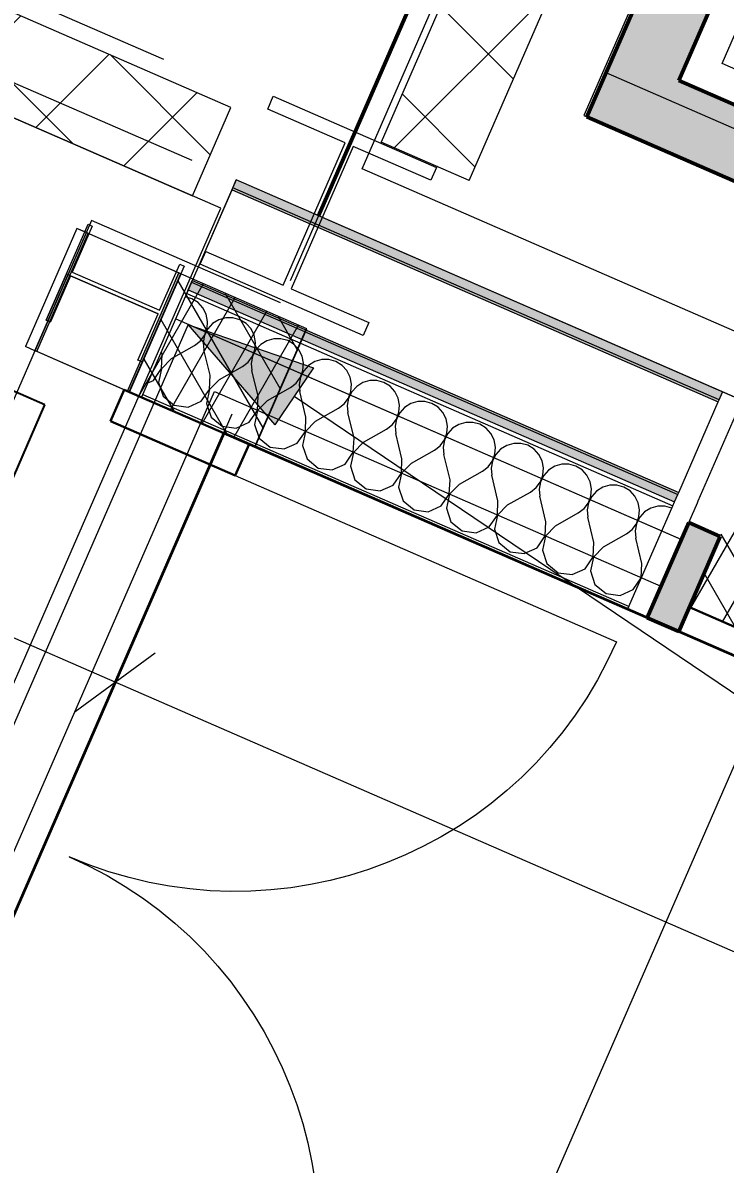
# Model space of a CAD drawing. Header units: millimetres. Extents: x -89663 to 74273, y -103666 to 18539.
# Drawn here: x 793 to 1816, y -50152 to -48491 of the extents above; entities that cross this region are included whole.
import ezdxf
from ezdxf.enums import TextEntityAlignment as Align

# ---------------------------------------------------------------- set-up
doc = ezdxf.new("R2010")
doc.units = ezdxf.units.MM
doc.header["$MEASUREMENT"] = 0
for name, pattern in [('Double Dashed', [1093.611073, 529.166651, -211.666656, 141.111112, -211.666656]), ('Hidden Line', [55, 45, -10]), ('Long Dashed', [1058.333302, 634.99999, -423.333311])]:
    doc.linetypes.add(name, pattern=pattern)
for name, color, linetype in [('A-20-M_Floor_Slab', 7, 'Continuous'), ('A-25-M_Wall_Ext', 7, 'Continuous'), ('COLUMN.IFC Import', 7, 'Continuous'), ('New_A-05-M_Gross_Int_Catering', 7, 'Continuous'), ('New_A-05-M_Gross_Int_Engineering', 7, 'Continuous'), ('New_A-15-MG_Structural_Grid_Phase_2', 7, 'Continuous'), ('New_A-20-M_ Acoustic chambers', 7, 'Continuous'), ('New_A-20-M_Floor_Slab', 7, 'Continuous'), ('New_A-20-M_Hard_Landscape', 7, 'Continuous'), ('New_A-25-M_Curtain_Wall', 7, 'Continuous'), ('New_A-25-M_Wall_Ext', 7, 'Continuous'), ('New_A-25-M_Wall_Int', 7, 'Continuous'), ('New_A-95-D_Dim_Grid.Dim', 7, 'Continuous'), ('New_ArchiCAD Door Markers', 7, 'Continuous'), ('New_ArchiCAD Doors', 7, 'Continuous')]:
    doc.layers.add(name, color=color, linetype=linetype)
for name, color, linetype, lineweight in [('A-20-M_Floor_Slab_Pen_No__1', 7, 'Continuous', 13), ('A-25-M_Wall_Ext_Pen_No__87', 8, 'Continuous', 20), ('COLUMN.IFC Import_Pen_No__2', 8, 'Continuous', 15), ('New_A-20-M_ Acoustic chambers _Pen_No__1', 7, 'Continuous', 13), ('New_A-20-M_ Acoustic chambers _Pen_No__101', 252, 'Continuous', 15), ('New_A-20-M_ Acoustic chambers _Pen_No__89', 8, 'Continuous', 20), ('New_A-20-M_Floor_Slab_Pen_No__89', 8, 'Continuous', 20), ('New_A-25-M_Wall_Ext_Pen_No__1', 7, 'Continuous', 13), ('New_A-25-M_Wall_Int_Pen_No__1', 7, 'Continuous', 13), ('New_A-95-D_Dim_Grid.Dim_Pen_No__4', 7, 'Continuous', 20), ('New_A-95-P_Drawing_Pen_No__1', 7, 'Continuous', 13), ('New_A-95-P_Drawing_Pen_No__156', 5, 'Continuous', 50), ('New_ArchiCAD Door Markers_Pen_No__1', 7, 'Continuous', 13), ('New_ArchiCAD Door Markers_Pen_No__5', 7, 'Continuous', 25), ('New_ArchiCAD Doors_Pen_No__1', 7, 'Continuous', 13), ('New_ArchiCAD Doors_Pen_No__3', 7, 'Continuous', 18), ('New_ArchiCAD Zone Stamps_Pen_No__6', 7, 'Continuous', 35), ('New_ArchiCAD Zone Stamps_Pen_No__9', 7, 'Continuous', 13)]:
    doc.layers.add(name, color=color, linetype=linetype, lineweight=lineweight)
for name, color, linetype, lineweight, true_color in [('New_A-05-M_Gross_Int_Catering_Pen_No__74', 7, 'Continuous', 20, 0x606060), ('New_A-05-M_Gross_Int_Engineering_Pen_No__74', 7, 'Continuous', 20, 0x606060), ('New_A-15-MG_Structural_Grid_Phase_2_Pen_No__222', 7, 'Continuous', 13, 0x65af33), ('New_A-20-M_ Acoustic chambers _Pen_No__162', 7, 'Continuous', 0, 0xe47200), ('New_A-20-M_ Acoustic chambers _Pen_No__27', 7, 'Continuous', 50, 0x2a2a2a), ('New_A-20-M_Hard_Landscape_Pen_No__53', 7, 'Continuous', 35, 0x444444), ('New_A-25-M_Curtain_Wall_Pen_No__107', 7, 'Continuous', 15, 0xa6a6a6), ('New_A-25-M_Curtain_Wall_Pen_No__144', 7, 'Continuous', 0, 0xc8c8c8), ('New_A-25-M_Curtain_Wall_Pen_No__27', 7, 'Continuous', 50, 0x2a2a2a), ('New_A-25-M_Curtain_Wall_Pen_No__43', 7, 'Continuous', 30, 0x444444), ('New_A-25-M_Wall_Ext_Pen_No__107', 7, 'Continuous', 15, 0xa6a6a6), ('New_A-25-M_Wall_Int_Pen_No__107', 7, 'Continuous', 15, 0xa6a6a6), ('New_ArchiCAD Doors_Pen_No__23', 7, 'Continuous', 30, 0x2a2a2a)]:
    doc.layers.add(name, color=color, linetype=linetype, lineweight=lineweight, true_color=true_color)
doc.styles.add('GENERATED_STYLE_1', font='')
doc.styles.add('GENERATED_STYLE_2', font='')
doc.styles.add('GENERATED_STYLE_3', font='')
doc.styles.add('GENERATED_STYLE_4', font='')
doc.styles.get('GENERATED_STYLE_1').set_extended_font_data('Arial', bold=True)
doc.styles.get('GENERATED_STYLE_2').set_extended_font_data('Swis721 BT', bold=True)
doc.styles.get('GENERATED_STYLE_3').set_extended_font_data('Arial')
doc.styles.get('GENERATED_STYLE_4').set_extended_font_data('Swis721 BT')
doc.linetypes.add('Double Slash', pattern='A,0,[3,EC-MA-00-GF-DR-A-00363 Phase 2 Lecture Theatre Ground floor GA-S2-P171.Shx,S=15.679012,R=0,X=0,Y=0],-1975.555563,0', length=1975.555563)
doc.dimstyles.new('GENERATED_STYLE__2', dxfattribs={"dimtxt": 300, "dimasz": 95, "dimexe": 0.18, "dimexo": 0, "dimgap": 0.09, "dimtad": 1, "dimdec": 0, "dimzin": 0, "dimdsep": 46, "dimtxsty": 'GENERATED_STYLE_4', "dimblk": 'ARROWHEAD_2', "dimblk1": 'ARROWHEAD_2', "dimblk2": 'ARROWHEAD_2', "dimcen": 0.09, "dimclrd": 7, "dimclre": 7, "dimclrt": 7, "dimadec": 0, "dimazin": 0, "dimtfac": 1, "dimtdec": 4, "dimtmove": 0, "dimatfit": 3, "dimfxl": 1, "dimtolj": 1, "dimtzin": 0, "dimarcsym": 0})
pattern_1 = [(60, (0, 0), (-43.30127, 25), []), (120, (0, 0), (43.30127, 25), [])]
pattern_2 = [(45, (0, 0), (-91.92388, 91.92388), []), (135, (0, 0), (91.92388, 91.92388), [])]

# ---------------------------------------------------------------- blocks, each defined once
blk = doc.blocks.new('Wall_29_1', base_point=(-1372.9, -54449.3))
at = {"layer": 'A-25-M_Wall_Ext_Pen_No__87', "linetype": 'Continuous', "flags": 128}
for points in [[(1033.9, -48929.8), (-1372.9, -54449.3)], [(-1305, -54478.9), (1072.2, -49027.2)]]:
    blk.add_lwpolyline(points, dxfattribs=at)
blk = doc.blocks.new('Wall_31_1', base_point=(1033.9, -48929.8))
at = {"layer": 'A-25-M_Wall_Ext_Pen_No__87', "linetype": 'Continuous', "flags": 128}
for points in [[(1751.6, -49242.7), (1033.9, -48929.8)], [(1072.2, -49027.2), (1722, -49310.6)], [(1722.8, -49308.7), (1751.6, -49242.7)], [(1722, -49310.6), (1722.8, -49308.7)]]:
    blk.add_lwpolyline(points, dxfattribs=at)
blk = doc.blocks.new('Wall_40_1', base_point=(1104.1, -48719.3))
at = {"layer": 'A-25-M_Wall_Ext_Pen_No__87', "linetype": 'Continuous', "flags": 128}
for points in [[(1097.9, -48733.5), (1099.1, -48730.7)], [(1099.1, -48730.7), (1104.1, -48719.3)], [(1840.1, -49040.2), (1104.1, -48719.3)], [(1040.3, -48865.5), (1097.9, -48733.5)], [(1031.9, -48884.7), (1034.3, -48879.2)], [(1034.3, -48879.2), (1039.1, -48868.2)], [(1039.1, -48868.2), (1040.3, -48865.5)], [(1015.9, -48921.4), (1031.9, -48884.7)], [(1015.9, -48921.4), (1752, -49242.3)], [(1835.1, -49051.7), (1840.1, -49040.2)], [(1776.3, -49186.4), (1833.9, -49054.4)], [(1833.9, -49054.4), (1835.1, -49051.7)], [(1770.3, -49200.2), (1775.1, -49189.2)], [(1775.1, -49189.2), (1776.3, -49186.4)], [(1752, -49242.3), (1767.9, -49205.7)], [(1767.9, -49205.7), (1770.3, -49200.2)]]:
    blk.add_lwpolyline(points, dxfattribs=at)
blk = doc.blocks.new('Wall_43_1', base_point=(1023.4, -48855.8))
at = {"layer": 'A-25-M_Wall_Ext_Pen_No__87', "linetype": 'Continuous', "flags": 128}
for points in [[(872.2, -48789.8), (797.2, -48961.8)], [(885.9, -48795.8), (872.2, -48789.8)], [(887.7, -48796.6), (885.9, -48795.8)], [(1021.6, -48855), (887.7, -48796.6)], [(948.4, -49027.8), (1023.4, -48855.8)], [(1023.4, -48855.8), (1021.6, -48855)], [(810.9, -48967.8), (797.2, -48961.8)], [(812.8, -48968.6), (810.9, -48967.8)], [(946.6, -49027), (812.8, -48968.6)], [(948.4, -49027.8), (946.6, -49027)]]:
    blk.add_lwpolyline(points, dxfattribs=at)
blk = doc.blocks.new('Semi-Anechoic Lab_INB 0308_10_1', base_point=(5371.1, -47382.2))
at = {"layer": 'New_A-05-M_Gross_Int_Engineering_Pen_No__74', "linetype": 'Continuous'}
for p, q in [((4008.1, -43125.8), (1610, -48625.5)), ((1610, -48625.5), (3426.5, -49417.6))]:
    blk.add_line(p, q, dxfattribs=at)
at = {"layer": 'New_ArchiCAD Zone Stamps_Pen_No__6'}
for tag, height, style, p in [('ROOM_NAME', 250, 'GENERATED_STYLE_1', (4372.1, -45750.2)), ('zoneNameLine2', 250, 'GENERATED_STYLE_1', (4183.7, -46182.3)), ('ROOM_NUMBER', 200, 'GENERATED_STYLE_3', (3995.3, -46603)), ('measuredAreaCode', 200, 'GENERATED_STYLE_3', (3838.2, -46963.1)), ('DUMMY_649', 200, 'GENERATED_STYLE_3', (4145.7, -47097.2)), ('DUMMY_650', 200, 'GENERATED_STYLE_3', (4635, -47310.6)), ('DUMMY_651', 133.3, 'GENERATED_STYLE_3', (4914.3, -47417.1))]:
    blk.add_attdef(tag, text='', height=height, rotation=336.4404, dxfattribs=dict(at, style=style)).set_placement(p, align=Align.TOP_LEFT)
blk = doc.blocks.new('Catering Circ_INB 0358_26_1', base_point=(-3991.8, -47780.3))
at = {"layer": 'New_A-05-M_Gross_Int_Catering_Pen_No__74', "linetype": 'Continuous'}
for p, q in [((1081.4, -48760.2), (-2649.7, -47133.3)), ((440.1, -50231.1), (1081.4, -48760.2))]:
    blk.add_line(p, q, dxfattribs=at)
at = {"layer": 'New_ArchiCAD Zone Stamps_Pen_No__9'}
for tag, height, style, p in [('ROOM_NAME', 250, 'GENERATED_STYLE_1', (-4519.2, -46353.8)), ('zoneNameLine2', 250, 'GENERATED_STYLE_1', (-4707.7, -46786)), ('ROOM_NUMBER', 200, 'GENERATED_STYLE_3', (-4896.1, -47206.7)), ('measuredAreaCode', 200, 'GENERATED_STYLE_3', (-5053.1, -47566.8)), ('DUMMY_649', 200, 'GENERATED_STYLE_3', (-4745.7, -47700.8)), ('DUMMY_650', 200, 'GENERATED_STYLE_3', (-4256.4, -47914.2)), ('DUMMY_651', 133.3, 'GENERATED_STYLE_3', (-3977.1, -48020.7))]:
    blk.add_attdef(tag, text='', height=height, rotation=336.4404, dxfattribs=dict(at, style=style)).set_placement(p, align=Align.TOP_LEFT)
blk = doc.blocks.new('Double Door with Transom 19')
at = {"layer": 'New_ArchiCAD Doors_Pen_No__1', "linetype": 'Continuous'}
for p, q in [((-655, 0), (-655, -189.5)), ((655, 0), (655, -189.5)), ((-655, -189.5), (-655, -190)), ((-655, -190), (-655, -193)), ((-655, -193), (-655, -198)), ((655, -189.5), (655, -190)), ((655, -190), (655, -193)), ((655, -193), (655, -198))]:
    blk.add_line(p, q, dxfattribs=at)
at = {"layer": 'New_ArchiCAD Doors_Pen_No__23', "linetype": 'Continuous'}
for p, q in [((-605, 0), (-655, 0)), ((-655, 0), (-655, -198)), ((-605, -198), (-605, 0)), ((655, 0), (605, 0)), ((605, 0), (605, -198)), ((655, -198), (655, 0)), ((-655, -198), (-605, -198)), ((605, -198), (655, -198))]:
    blk.add_line(p, q, dxfattribs=at)
at = {"layer": 'New_ArchiCAD Doors_Pen_No__3', "linetype": 'Continuous'}
for p, q in [((-605, 0), (-605, 605)), ((605, 0), (605, 605))]:
    blk.add_line(p, q, dxfattribs=at)
for centre, start, end in [((-605, 0), 0, 90), ((605, 0), 90, 180)]:
    blk.add_arc(centre, 605, start, end, dxfattribs=at)
blk = doc.blocks.new('Door Stamp 17_60')
at = {"layer": 'New_ArchiCAD Door Markers_Pen_No__5', "linetype": 'Continuous'}
for p, q in [((588.7, -305), (-588.7, -305)), ((-588.7, -305), (-588.7, -516.8)), ((588.7, -305), (-588.7, -305)), ((588.7, -516.8), (588.7, -305)), ((-588.7, -516.8), (588.7, -516.8))]:
    blk.add_line(p, q, dxfattribs=at)
at = {"layer": 'New_ArchiCAD Door Markers_Pen_No__1', "style": 'GENERATED_STYLE_2'}
blk.add_attdef('AC_WIDO_ID', text='', height=150, rotation=180, dxfattribs=at).set_placement((529.8, -260.2), align=Align.BOTTOM_LEFT)
blk = doc.blocks.new('Wall_46_1', base_point=(872.2, -48789.8))
at = {"layer": 'New_A-25-M_Wall_Ext_Pen_No__107', "linetype": 'Continuous'}
h = blk.add_hatch(dxfattribs=at)
h.set_pattern_fill('Plaster_0001', color=256, style=0, pattern_type=2)
h.set_pattern_definition([(66.4404, (0, 0), (-158.76755, 69.2305), [0, -100]), (66.4404, (-59.4, 80.45), (-158.76755, 69.2305), [0, -100])])
h.paths.add_polyline_path([(797.2, -48961.8), (810.9, -48967.8), (885.9, -48795.8), (872.2, -48789.8)])
at = {"layer": 'New_A-25-M_Wall_Ext_Pen_No__107', "linetype": 'Continuous', "lineweight": 0, "true_color": 0x535353}
for points in [[(810.9, -48967.8), (813.7, -48969), (888.7, -48797), (885.9, -48795.8)], [(945.7, -49026.6), (948.4, -49027.8), (1023.4, -48855.8), (1020.7, -48854.6)]]:
    blk.add_hatch(color=251, dxfattribs=at).paths.add_polyline_path(points)
at = {"layer": 'New_A-25-M_Wall_Ext_Pen_No__107', "linetype": 'Continuous'}
for points in [[(948.4, -49027.8), (948.9, -49028), (1023.9, -48856), (1023.4, -48855.8)], [(1131.1, -49107.4), (1131.7, -49107.7), (1206.7, -48935.7), (1206.1, -48935.5)]]:
    blk.add_hatch(color=256, dxfattribs=at).paths.add_polyline_path(points)
h = blk.add_hatch(dxfattribs=at)
h.set_pattern_fill('Batt_Insulation_0001', color=256, style=0, pattern_type=2)
h.set_pattern_definition(pattern_1)
h.paths.add_polyline_path([(1023.9, -48856), (948.9, -49028), (1122.6, -49103.7), (1131.1, -49107.4), (1206.1, -48935.5)])
at = {"layer": 'New_A-25-M_Wall_Ext_Pen_No__1', "linetype": 'Continuous'}
for p, q in [((810.9, -48967.8), (885.9, -48795.8)), ((813.7, -48969), (888.7, -48797)), ((945.7, -49026.6), (1020.7, -48854.6)), ((948.4, -49027.8), (1023.4, -48855.8)), ((948.9, -49028), (1023.9, -48856)), ((1131.1, -49107.4), (1206.1, -48935.5)), ((810.9, -48967.8), (797.2, -48961.8)), ((813.7, -48969), (810.9, -48967.8)), ((941.1, -49024.6), (813.7, -48969)), ((945.7, -49026.6), (941.1, -49024.6)), ((948.4, -49027.8), (945.7, -49026.6)), ((948.9, -49028), (948.4, -49027.8)), ((1122.6, -49103.7), (948.9, -49028)), ((1131.1, -49107.4), (1122.6, -49103.7)), ((1131.7, -49107.7), (1131.1, -49107.4))]:
    blk.add_line(p, q, dxfattribs=at)
at = {"layer": 'New_A-25-M_Wall_Ext_Pen_No__1', "linetype": 'Continuous', "flags": 128}
for points in [[(872.2, -48789.8), (797.2, -48961.8)], [(1206.7, -48935.7), (872.2, -48789.8)], [(1131.7, -49107.7), (1206.7, -48935.7)]]:
    blk.add_lwpolyline(points, dxfattribs=at)
at = {"layer": 'New_ArchiCAD Door Markers'}
ref = blk.add_blockref('Door Stamp 17_60', (869.9, -49708.1), dxfattribs=dict(at, rotation=246.4404115839973))
ref.add_attrib('AC_WIDO_ID', 'ExD00.009', dxfattribs={"layer": 'New_ArchiCAD Door Markers_Pen_No__1', "color": 7, "height": 150, "rotation": 66.4404, "style": 'GENERATED_STYLE_2'}).set_placement((378.6, -50027.7), align=Align.BOTTOM_LEFT)
at = {"layer": 'New_ArchiCAD Doors', "color": 251, "linetype": 'Continuous', "lineweight": 20, "true_color": 0x606060, "xscale": -1, "zscale": 1000, "rotation": 246.4404115839973}
blk.add_blockref('Double Door with Transom 19', (860.8, -49704.1), dxfattribs=at)
blk = doc.blocks.new('Mesh_14_1', base_point=(-1940.9, -57257))
at = {"layer": 'New_A-20-M_Hard_Landscape_Pen_No__53', "linetype": 'Continuous', "flags": 128}
blk.add_lwpolyline([(-1940.9, -57257), (-603, -57840.4), (2074.3, -51700.6), (11792.7, -55938.3), (12592.1, -54105), (1085.9, -49087.7), (-1259.1, -54465.7), (-716.6, -54702.3, -0.022091)], format="xyb", close=True, dxfattribs=at)
blk = doc.blocks.new('Slab_49_1', base_point=(1614, -48627.3))
at = {"layer": 'New_A-20-M_ Acoustic chambers _Pen_No__89', "linetype": 'Continuous', "flags": 128}
blk.add_lwpolyline([(1614, -48627.3), (1642, -48563.1), (7156.5, -50967.7), (7128.5, -51031.9)], close=True, dxfattribs=at)
blk = doc.blocks.new('Slab_54_1', base_point=(4012.1, -43127.6))
at = {"layer": 'New_A-20-M_ Acoustic chambers _Pen_No__89', "linetype": 'Continuous', "flags": 128}
blk.add_lwpolyline([(4012.1, -43127.6), (1614, -48627.3), (7113.4, -51025.3), (9511.5, -45525.6)], close=True, dxfattribs=at)
blk = doc.blocks.new('Slab_55_1', base_point=(4012.1, -43127.6))
at = {"layer": 'New_A-20-M_ Acoustic chambers _Pen_No__89', "linetype": 'Continuous', "flags": 128}
blk.add_lwpolyline([(4012.1, -43127.6), (1614, -48627.3), (7113.4, -51025.3), (9511.5, -45525.6)], close=True, dxfattribs=at)
blk = doc.blocks.new('Slab_56_1', base_point=(3845.2, -42836.6))
at = {"layer": 'New_A-20-M_Floor_Slab_Pen_No__89', "linetype": 'Continuous', "flags": 128}
blk.add_lwpolyline([(3845.2, -42836.6), (9768.4, -45419.4), (7210.4, -51285.8), (1287.1, -48702.9)], close=True, dxfattribs=at)
blk = doc.blocks.new('Curtain Wall_2_1')
at = {"layer": 'New_A-25-M_Curtain_Wall_Pen_No__107', "linetype": 'Continuous'}
h = blk.add_hatch(dxfattribs=at)
h.set_pattern_fill('Batt_Insulation_0001', color=256, style=0, pattern_type=2)
h.set_pattern_definition(pattern_1)
h.paths.add_polyline_path([(3188.8, -49962.7), (3244.7, -49834.4), (1819.4, -49212.8), (1763.4, -49341.2)])
at = {"layer": 'New_A-25-M_Curtain_Wall_Pen_No__144', "linetype": 'Continuous'}
blk.add_hatch(color=256, dxfattribs=at).paths.add_polyline_path([(1702.2, -49356.5), (1748, -49376.4), (1808.4, -49238), (1762.5, -49218)])
at = {"layer": 'New_A-25-M_Curtain_Wall_Pen_No__27', "linetype": 'Continuous'}
for p, q in [((1762.5, -49218), (1702.2, -49356.5)), ((1808.4, -49238), (1762.5, -49218)), ((1748, -49376.4), (1808.4, -49238)), ((1702.2, -49356.5), (1748, -49376.4))]:
    blk.add_line(p, q, dxfattribs=at)
at = {"layer": 'New_A-25-M_Curtain_Wall_Pen_No__43', "linetype": 'Continuous'}
blk.add_line((1763.4, -49341.2), (3188.8, -49962.7), dxfattribs=at)
blk = doc.blocks.new('*X373')
at = {"layer": 'New_A-25-M_Wall_Ext_Pen_No__107', "linetype": 'Continuous'}
for p, q in [((1039.5, -48892.2), (1029.8, -48889.5)), ((1048.5, -48897.7), (1039.5, -48892.2)), ((1055.6, -48905.4), (1048.5, -48897.7)), ((1060.4, -48914.8), (1055.6, -48905.4)), ((1062.4, -48925.1), (1060.4, -48914.8)), ((1061.5, -48935.6), (1062.4, -48925.1)), ((1069.7, -48928.4), (1062.7, -48936.1)), ((1078.7, -48922.8), (1069.7, -48928.4)), ((1088.7, -48919.9), (1078.7, -48922.8)), ((1099.3, -48919.8), (1088.7, -48919.9)), ((1109.4, -48922.7), (1099.3, -48919.8)), ((1118.3, -48928.2), (1109.4, -48922.7)), ((1125.5, -48935.9), (1118.3, -48928.2)), ((1051.5, -48953.9), (1057.7, -48945.4)), ((1058, -48945.6), (1056.1, -48955.9)), ((1057.7, -48945.4), (1061.5, -48935.6)), ((1062.7, -48936.1), (1058, -48945.6)), ((1130.2, -48945.3), (1125.5, -48935.9)), ((1132.2, -48955.6), (1130.2, -48945.3)), ((1010, -48979.1), (1043.1, -48960.3)), ((1043.1, -48960.3), (1051.5, -48953.9)), ((1056.1, -48955.9), (1057.1, -48966.4)), ((1131.3, -48966.1), (1132.2, -48955.6)), ((1139.6, -48958.8), (1132.5, -48966.6)), ((1148.5, -48953.2), (1139.6, -48958.8)), ((1158.6, -48950.3), (1148.5, -48953.2)), ((1169.1, -48950.3), (1158.6, -48950.3)), ((1179.2, -48953.1), (1169.1, -48950.3)), ((1188.2, -48958.6), (1179.2, -48953.1)), ((1195.3, -48966.3), (1188.2, -48958.6)), ((996, -48973), (995.1, -48969.1)), ((995.1, -48993.8), (996, -48973)), ((1010, -48979.1), (995.4, -48993.9)), ((1065.9, -49003.4), (1057.1, -48966.4)), ((1121.3, -48984.3), (1127.6, -48975.9)), ((1127.8, -48976), (1125.9, -48986.3)), ((1127.6, -48975.9), (1131.3, -48966.1)), ((1132.5, -48966.6), (1127.8, -48976)), ((1200, -48975.7), (1195.3, -48966.3)), ((1202, -48986), (1200, -48975.7)), ((983.4, -49011), (995.1, -48993.8)), ((995.4, -48993.9), (990.7, -49014.2)), ((1079.8, -49009.5), (1113, -48990.7)), ((1113, -48990.7), (1121.3, -48984.3)), ((1125.9, -48986.3), (1126.9, -48996.8)), ((1135.7, -49033.9), (1126.9, -48996.8)), ((1197.4, -49006.3), (1201.1, -48996.5)), ((1202.4, -48997), (1197.7, -49006.5)), ((1201.1, -48996.5), (1202, -48986)), ((1209.4, -48989.3), (1202.4, -48997)), ((1218.3, -48983.7), (1209.4, -48989.3)), ((1228.4, -48980.8), (1218.3, -48983.7)), ((1238.9, -48980.7), (1228.4, -48980.8)), ((1249.1, -48983.6), (1238.9, -48980.7)), ((1258, -48989.1), (1249.1, -48983.6)), ((1265.1, -48996.8), (1258, -48989.1)), ((1269.9, -49006.2), (1265.1, -48996.8)), ((975.3, -49014.6), (983.4, -49011)), ((1064.9, -49024.2), (1065.9, -49003.4)), ((1079.8, -49009.5), (1065.2, -49024.4)), ((1191.1, -49014.8), (1197.4, -49006.3)), ((1197.7, -49006.5), (1195.8, -49016.8)), ((1271.9, -49016.5), (1269.9, -49006.2)), ((1298.3, -49011.2), (1288.2, -49014.2)), ((1308.8, -49011.2), (1298.3, -49011.2)), ((1318.9, -49014), (1308.8, -49011.2)), ((990.7, -49014.2), (997.5, -49033.9)), ((1053.2, -49041.4), (1064.9, -49024.2)), ((1065.2, -49024.4), (1060.6, -49044.7)), ((1149.7, -49040), (1182.8, -49021.2)), ((1182.8, -49021.2), (1191.1, -49014.8)), ((1195.8, -49016.8), (1196.8, -49027.3)), ((1205.5, -49064.3), (1196.8, -49027.3)), ((1267.2, -49036.8), (1271, -49027)), ((1272.2, -49027.5), (1267.5, -49036.9)), ((1271, -49027), (1271.9, -49016.5)), ((1279.3, -49019.7), (1272.2, -49027.5)), ((1288.2, -49014.2), (1279.3, -49019.7)), ((1327.9, -49019.5), (1318.9, -49014)), ((1335, -49027.3), (1327.9, -49019.5)), ((1339.7, -49036.6), (1335, -49027.3)), ((997.5, -49033.9), (1013.6, -49047.1)), ((1034.2, -49049.9), (1053.2, -49041.4)), ((1060.6, -49044.7), (1067.3, -49064.4)), ((1134.8, -49054.7), (1135.7, -49033.9)), ((1149.7, -49040), (1135.1, -49054.8)), ((1252.6, -49051.6), (1261, -49045.2)), ((1261, -49045.2), (1267.2, -49036.8)), ((1267.5, -49036.9), (1265.6, -49047.3)), ((1341.7, -49047), (1339.7, -49036.6)), ((1358, -49044.6), (1349.1, -49050.2)), ((1368.1, -49041.7), (1358, -49044.6)), ((1378.6, -49041.7), (1368.1, -49041.7)), ((1388.7, -49044.5), (1378.6, -49041.7)), ((1397.7, -49050), (1388.7, -49044.5)), ((1013.6, -49047.1), (1034.2, -49049.9)), ((1123, -49071.9), (1134.8, -49054.7)), ((1135.1, -49054.8), (1130.4, -49075.1)), ((1219.5, -49070.4), (1252.6, -49051.6)), ((1265.6, -49047.3), (1266.6, -49057.7)), ((1275.4, -49094.8), (1266.6, -49057.7)), ((1337.1, -49067.3), (1340.8, -49057.4)), ((1342, -49058), (1337.4, -49067.4)), ((1340.8, -49057.4), (1341.7, -49047)), ((1349.1, -49050.2), (1342, -49058)), ((1404.8, -49057.7), (1397.7, -49050)), ((1409.6, -49067.1), (1404.8, -49057.7)), ((1067.3, -49064.4), (1083.4, -49077.6)), ((1083.4, -49077.6), (1104, -49080.4)), ((1104, -49080.4), (1123, -49071.9)), ((1130.4, -49075.1), (1137.2, -49094.8)), ((1204.6, -49085.1), (1205.5, -49064.3)), ((1219.5, -49070.4), (1204.9, -49085.3)), ((1322.5, -49082.1), (1330.8, -49075.7)), ((1330.8, -49075.7), (1337.1, -49067.3)), ((1337.4, -49067.4), (1335.5, -49077.7)), ((1335.5, -49077.7), (1336.4, -49088.2)), ((1411.6, -49077.4), (1409.6, -49067.1)), ((1410.7, -49087.9), (1411.6, -49077.4)), ((1427.8, -49075.1), (1418.9, -49080.6)), ((1437.9, -49072.1), (1427.8, -49075.1)), ((1448.5, -49072.1), (1437.9, -49072.1)), ((1458.6, -49074.9), (1448.5, -49072.1)), ((1467.5, -49080.4), (1458.6, -49074.9)), ((1137.2, -49094.8), (1153.2, -49108)), ((1192.9, -49102.3), (1204.6, -49085.1)), ((1204.9, -49085.3), (1200.3, -49105.6)), ((1274.4, -49115.6), (1275.4, -49094.8)), ((1289.3, -49100.9), (1322.5, -49082.1)), ((1345.2, -49125.2), (1336.4, -49088.2)), ((1406.9, -49097.7), (1410.7, -49087.9)), ((1411.9, -49088.4), (1407.2, -49097.8)), ((1418.9, -49080.6), (1411.9, -49088.4)), ((1474.7, -49088.2), (1467.5, -49080.4)), ((1479.4, -49097.5), (1474.7, -49088.2)), ((1153.2, -49108), (1173.9, -49110.8)), ((1173.9, -49110.8), (1192.9, -49102.3)), ((1200.3, -49105.6), (1207, -49125.3)), ((1289.3, -49100.9), (1274.7, -49115.7)), ((1359.2, -49131.3), (1392.3, -49112.5)), ((1392.3, -49112.5), (1400.7, -49106.1)), ((1400.7, -49106.1), (1406.9, -49097.7)), ((1407.2, -49097.8), (1405.3, -49108.2)), ((1405.3, -49108.2), (1406.3, -49118.6)), ((1481.4, -49107.9), (1479.4, -49097.5)), ((1480.5, -49118.3), (1481.4, -49107.9)), ((1488.8, -49111.1), (1481.7, -49118.9)), ((1497.7, -49105.5), (1488.8, -49111.1)), ((1507.8, -49102.6), (1497.7, -49105.5)), ((1518.3, -49102.6), (1507.8, -49102.6)), ((1528.4, -49105.4), (1518.3, -49102.6)), ((1537.4, -49110.9), (1528.4, -49105.4)), ((1544.5, -49118.6), (1537.4, -49110.9)), ((1207, -49125.3), (1223.1, -49138.5)), ((1262.7, -49132.8), (1274.4, -49115.6)), ((1274.7, -49115.7), (1270.1, -49136)), ((1344.3, -49146), (1345.2, -49125.2)), ((1415.1, -49155.7), (1406.3, -49118.6)), ((1470.5, -49136.6), (1476.8, -49128.2)), ((1477, -49128.3), (1475.1, -49138.6)), ((1476.8, -49128.2), (1480.5, -49118.3)), ((1481.7, -49118.9), (1477, -49128.3)), ((1549.2, -49128), (1544.5, -49118.6)), ((1551.2, -49138.3), (1549.2, -49128)), ((1223.1, -49138.5), (1243.7, -49141.3)), ((1243.7, -49141.3), (1262.7, -49132.8)), ((1270.1, -49136), (1276.8, -49155.7)), ((1332.6, -49163.3), (1344.3, -49146)), ((1344.6, -49146.2), (1339.9, -49166.5)), ((1359.2, -49131.3), (1344.6, -49146.2)), ((1429, -49161.8), (1462.2, -49143)), ((1462.2, -49143), (1470.5, -49136.6)), ((1475.1, -49138.6), (1476.1, -49149.1)), ((1550.3, -49148.8), (1551.2, -49138.3)), ((1558.6, -49141.5), (1551.5, -49149.3)), ((1567.5, -49136), (1558.6, -49141.5)), ((1577.6, -49133.1), (1567.5, -49136)), ((1588.1, -49133), (1577.6, -49133.1)), ((1598.3, -49135.8), (1588.1, -49133)), ((1607.2, -49141.3), (1598.3, -49135.8)), ((1614.3, -49149.1), (1607.2, -49141.3)), ((1276.8, -49155.7), (1292.9, -49168.9)), ((1414.1, -49176.5), (1415.1, -49155.7)), ((1429, -49161.8), (1414.4, -49176.6)), ((1484.9, -49186.2), (1476.1, -49149.1)), ((1540.3, -49167), (1546.6, -49158.6)), ((1546.9, -49158.7), (1545, -49169.1)), ((1546.6, -49158.6), (1550.3, -49148.8)), ((1551.5, -49149.3), (1546.9, -49158.7)), ((1619.1, -49158.4), (1614.3, -49149.1)), ((1621.1, -49168.8), (1619.1, -49158.4)), ((1292.9, -49168.9), (1313.5, -49171.7)), ((1313.5, -49171.7), (1332.6, -49163.3)), ((1339.9, -49166.5), (1346.7, -49186.2)), ((1402.4, -49193.7), (1414.1, -49176.5)), ((1414.4, -49176.6), (1409.8, -49196.9)), ((1498.9, -49192.2), (1532, -49173.4)), ((1532, -49173.4), (1540.3, -49167)), ((1545, -49169.1), (1546, -49179.5)), ((1554.7, -49216.6), (1546, -49179.5)), ((1616.4, -49189.1), (1620.2, -49179.2)), ((1620.2, -49179.2), (1621.1, -49168.8)), ((1628.4, -49172), (1621.4, -49179.8)), ((1637.4, -49166.4), (1628.4, -49172)), ((1647.5, -49163.5), (1637.4, -49166.4)), ((1658, -49163.5), (1647.5, -49163.5)), ((1668.1, -49166.3), (1658, -49163.5)), ((1677.1, -49171.8), (1668.1, -49166.3)), ((1684.2, -49179.5), (1677.1, -49171.8)), ((1688.9, -49188.9), (1684.2, -49179.5)), ((1346.7, -49186.2), (1362.8, -49199.4)), ((1383.4, -49202.2), (1402.4, -49193.7)), ((1484, -49207), (1484.9, -49186.2)), ((1498.9, -49192.2), (1484.2, -49207.1)), ((1610.2, -49197.5), (1616.4, -49189.1)), ((1616.7, -49189.2), (1614.8, -49199.5)), ((1621.4, -49179.8), (1616.7, -49189.2)), ((1690.9, -49199.2), (1688.9, -49188.9)), ((1717.3, -49194), (1707.2, -49196.9)), ((1727.8, -49193.9), (1717.3, -49194)), ((1737.9, -49196.8), (1727.8, -49193.9)), ((1362.8, -49199.4), (1383.4, -49202.2)), ((1409.8, -49196.9), (1416.5, -49216.6)), ((1472.2, -49224.2), (1484, -49207)), ((1484.2, -49207.1), (1479.6, -49227.4)), ((1568.7, -49222.7), (1601.8, -49203.9)), ((1601.8, -49203.9), (1610.2, -49197.5)), ((1614.8, -49199.5), (1615.8, -49210)), ((1624.6, -49247.1), (1615.8, -49210)), ((1686.3, -49219.5), (1690, -49209.7)), ((1691.2, -49210.2), (1686.6, -49219.6)), ((1690, -49209.7), (1690.9, -49199.2)), ((1698.3, -49202.4), (1691.2, -49210.2)), ((1707.2, -49196.9), (1698.3, -49202.4)), ((1738, -49196.8), (1737.9, -49196.8)), ((1416.5, -49216.6), (1432.6, -49229.8)), ((1453.2, -49232.6), (1472.2, -49224.2)), ((1479.6, -49227.4), (1486.3, -49247.1)), ((1553.8, -49237.4), (1554.7, -49216.6)), ((1568.7, -49222.7), (1554.1, -49237.5)), ((1671.7, -49234.4), (1680, -49228)), ((1680, -49228), (1686.3, -49219.5)), ((1686.6, -49219.6), (1684.7, -49230)), ((1432.6, -49229.8), (1453.2, -49232.6)), ((1542.1, -49254.6), (1553.8, -49237.4)), ((1554.1, -49237.5), (1549.5, -49257.8)), ((1638.5, -49253.2), (1671.7, -49234.4)), ((1684.7, -49230), (1685.6, -49240.4)), ((1694.4, -49277.5), (1685.6, -49240.4)), ((1486.3, -49247.1), (1502.4, -49260.3)), ((1502.4, -49260.3), (1523.1, -49263.1)), ((1523.1, -49263.1), (1542.1, -49254.6)), ((1549.5, -49257.8), (1556.2, -49277.5)), ((1623.6, -49267.9), (1624.6, -49247.1)), ((1638.5, -49253.2), (1623.9, -49268)), ((1556.2, -49277.5), (1572.3, -49290.8)), ((1611.9, -49285.1), (1623.6, -49267.9)), ((1623.9, -49268), (1619.3, -49288.3)), ((1693.5, -49298.3), (1694.4, -49277.5)), ((1572.3, -49290.8), (1592.9, -49293.5)), ((1592.9, -49293.5), (1611.9, -49285.1)), ((1619.3, -49288.3), (1626, -49308)), ((1626, -49308), (1642.1, -49321.2)), ((1681.8, -49315.5), (1693.5, -49298.3)), ((1642.1, -49321.2), (1662.7, -49324)), ((1662.7, -49324), (1681.8, -49315.5))]:
    blk.add_line(p, q, dxfattribs=at)
blk = doc.blocks.new('Simple Door Opening_2')
at = {"layer": 'New_ArchiCAD Doors_Pen_No__1', "linetype": 'Continuous'}
for p, q in [((2555.9, 332.5), (2555.9, 345)), ((2555.9, 329.5), (2555.9, 332.5)), ((2555.9, 185.5), (2555.9, 329.5)), ((2555.9, 182.5), (2555.9, 185.5)), ((2555.9, 170.5), (2555.9, 182.5)), ((2555.9, 164.5), (2555.9, 170.5)), ((2555.9, 4.5), (2555.9, 164.5)), ((2555.9, 0), (2555.9, 4.5))]:
    blk.add_line(p, q, dxfattribs=at)
blk = doc.blocks.new('Wall_47_1', base_point=(1104.1, -48719.3))
at = {"layer": 'New_A-25-M_Wall_Ext_Pen_No__107', "linetype": 'Continuous', "lineweight": 0, "true_color": 0x535353}
for points in [[(1097.9, -48733.5), (1805.5, -49042), (1806.7, -49039.3), (1099.1, -48730.7)], [(1039.1, -48868.2), (1746.7, -49176.8), (1747.9, -49174), (1040.3, -48865.5)]]:
    blk.add_hatch(color=251, dxfattribs=at).paths.add_polyline_path(points)
at = {"layer": 'New_A-25-M_Wall_Ext_Pen_No__107', "linetype": 'Continuous'}
for points in [[(1811.7, -49027.8), (1104.1, -48719.3), (1099.1, -48730.7), (1806.7, -49039.3)], [(1034.3, -48879.2), (1741.9, -49187.8), (1746.7, -49176.8), (1039.1, -48868.2)]]:
    blk.add_hatch(color=256, dxfattribs=at).paths.add_polyline_path(points)
h = blk.add_hatch(dxfattribs=at)
h.set_pattern_fill('Plaster_0001', color=256, style=0, pattern_type=2)
h.set_pattern_definition([(0, (0, 0), (0, 173.2051), [0, -100]), (0, (50, 86.6), (0, 173.2051), [0, -100])])
h.paths.add_polyline_path([(966.2, -49035.5), (1673.8, -49344.1), (1675.6, -49340), (968, -49031.4)])
at = {"layer": 'New_A-25-M_Wall_Ext_Pen_No__1', "linetype": 'Continuous'}
for p, q in [((1806.7, -49039.3), (1099.1, -48730.7)), ((1097.9, -48733.5), (1805.5, -49042)), ((1034.3, -48879.2), (1741.9, -49187.8)), ((1039.1, -48868.2), (1746.7, -49176.8)), ((1040.3, -48865.5), (1747.9, -49174)), ((1031.9, -48884.7), (1739.5, -49193.3)), ((968, -49031.4), (1675.6, -49340))]:
    blk.add_line(p, q, dxfattribs=at)
at = {"layer": 'New_A-25-M_Wall_Ext_Pen_No__1', "linetype": 'Continuous', "flags": 128}
for points in [[(1104.1, -48719.3), (966.2, -49035.5)], [(1811.7, -49027.8), (1104.1, -48719.3)], [(966.2, -49035.5), (1673.8, -49344.1)]]:
    blk.add_lwpolyline(points, dxfattribs=at)
at = {"layer": 'New_A-25-M_Wall_Ext', "color": 250, "lineweight": 50, "true_color": 0x2a2a2a}
blk.add_blockref('*X373', (0, 0), dxfattribs=at)
at = {"layer": 'New_ArchiCAD Doors', "color": 251, "linetype": 'Continuous', "lineweight": 20, "true_color": 0x606060, "xscale": -1, "zscale": 1000, "rotation": 336.4404115839927}
blk.add_blockref('Simple Door Opening_2', (4016.6, -50365.7), dxfattribs=at)
blk = doc.blocks.new('Wall_72_1', base_point=(5706.4, -38943.5))
at = {"layer": 'New_A-25-M_Wall_Int_Pen_No__107', "linetype": 'Continuous'}
h = blk.add_hatch(dxfattribs=at)
h.set_pattern_fill('Concrete_Block_0001', color=256, style=0, pattern_type=2)
h.set_pattern_definition(pattern_2)
h.paths.add_polyline_path([(1314.9, -48664.3), (1443.2, -48720.3), (4774, -41081.7), (4645.7, -41025.8)])
at = {"layer": 'New_A-25-M_Wall_Int_Pen_No__1', "linetype": 'Continuous', "flags": 128}
for points in [[(4645.7, -41025.8), (1314.9, -48664.3)], [(1443.2, -48720.3), (4774, -41081.7)], [(1443.2, -48720.3), (1314.9, -48664.3)]]:
    blk.add_lwpolyline(points, dxfattribs=at)
blk = doc.blocks.new('Wall_112_1', base_point=(1614, -48627.3))
at = {"layer": 'New_A-20-M_ Acoustic chambers _Pen_No__162', "linetype": 'Continuous', "lineweight": 0, "true_color": 0x391c00}
blk.add_hatch(color=28, dxfattribs=at).paths.add_polyline_path([(1748.2, -48574.5), (1614, -48627.3), (3538.7, -49466.6), (3579.5, -49373.1)])
at = {"layer": 'New_A-20-M_ Acoustic chambers _Pen_No__27', "linetype": 'Continuous', "flags": 128}
for points in [[(3579.5, -49373.1), (1748.2, -48574.5)], [(1614, -48627.3), (3538.7, -49466.6)]]:
    blk.add_lwpolyline(points, dxfattribs=at)
blk = doc.blocks.new('Wall_113_1', base_point=(4012.1, -43127.6))
at = {"layer": 'New_A-20-M_ Acoustic chambers _Pen_No__162', "linetype": 'Continuous', "lineweight": 0, "true_color": 0x391c00}
blk.add_hatch(color=28, dxfattribs=at).paths.add_polyline_path([(4012.1, -43127.6), (1614, -48627.3), (1748.2, -48574.5), (4064.8, -43261.9)])
at = {"layer": 'New_A-20-M_ Acoustic chambers _Pen_No__27', "linetype": 'Continuous', "flags": 128}
for points in [[(4012.1, -43127.6), (1614, -48627.3)], [(1748.2, -48574.5), (4064.8, -43261.9)]]:
    blk.add_lwpolyline(points, dxfattribs=at)
blk = doc.blocks.new('Wall_167_1', base_point=(-2479.2, -47054.9))
at = {"layer": 'New_A-25-M_Wall_Int_Pen_No__107', "linetype": 'Continuous'}
h = blk.add_hatch(dxfattribs=at)
h.set_pattern_fill('Concrete_Block_0001', color=256, style=0, pattern_type=2)
h.set_pattern_definition(pattern_2)
h.paths.add_polyline_path([(-2663.5, -47127.3), (1040.3, -48742.3), (1096.3, -48614), (-2479.2, -47054.9)])
at = {"layer": 'New_A-25-M_Wall_Int_Pen_No__1', "linetype": 'Continuous', "flags": 128}
for points in [[(1096.3, -48614), (-2479.2, -47054.9)], [(-2663.5, -47127.3), (1040.3, -48742.3)], [(1040.3, -48742.3), (1096.3, -48614)]]:
    blk.add_lwpolyline(points, dxfattribs=at)
blk = doc.blocks.new('Morph_67_1')
at = {"layer": 'New_A-20-M_ Acoustic chambers _Pen_No__101', "linetype": 'Hidden Line', "flags": 128}
for points in [[(1810.9, -48549.7), (1930.8, -48274.7), (2050.7, -47999.7), (2170.6, -47724.7), (2290.5, -47449.7), (2410.5, -47174.8), (2530.4, -46899.8), (2650.3, -46624.8), (2770.2, -46349.8), (2890.1, -46074.8), (3010, -45799.8), (3129.9, -45524.8), (3249.8, -45249.8), (3369.7, -44974.8), (3489.7, -44699.8), (3609.6, -44424.8), (3729.5, -44149.8), (3849.4, -43874.8), (3969.3, -43599.8), (4089.2, -43324.8)], [(7035.8, -50828), (6760.8, -50708.1), (6485.8, -50588.2), (6210.8, -50468.3), (5935.8, -50348.4), (5660.8, -50228.5), (5385.8, -50108.6), (5110.8, -49988.6), (4835.8, -49868.7), (4560.8, -49748.8), (4285.8, -49628.9), (4010.9, -49509), (3735.9, -49389.1), (3460.9, -49269.2), (3185.9, -49149.3), (2910.9, -49029.4), (2635.9, -48909.5), (2360.9, -48789.5), (2085.9, -48669.6), (1810.9, -48549.7)]]:
    blk.add_lwpolyline(points, dxfattribs=at)
blk = doc.blocks.new('Column 102')
at = {"layer": 'COLUMN.IFC Import_Pen_No__2', "linetype": 'Continuous'}
for p, q in [((-76.1, 69.4), (-76.1, 76.2)), ((-76.1, 76.2), (76.1, 76.2)), ((-2.9, 69.4), (-76.1, 69.4)), ((-2.9, -69.4), (-2.9, 69.4)), ((76.1, 69.4), (2.9, 69.4)), ((2.9, 69.4), (2.9, -62.2)), ((76.1, 76.2), (76.1, 69.4)), ((2.9, -62.2), (2.9, -69.4)), ((-76.1, -76.2), (-76.1, -69.4)), ((-76.1, -69.4), (-2.9, -69.4)), ((2.901, -76.2), (-76.1, -76.2)), ((2.9, -69.4), (2.901, -76.2)), ((76.1, -69.4), (2.901, -69.4)), ((2.901, -76.2), (76.1, -76.2)), ((76.1, -76.2), (76.1, -69.4))]:
    blk.add_line(p, q, dxfattribs=at)
blk = doc.blocks.new('Column 110')
at = {"layer": 'COLUMN.IFC Import_Pen_No__2', "linetype": 'Continuous'}
for p, q in [((-129.4, 133.35), (129.4, 133.35)), ((-129.4, 112.85), (-129.4, 133.35)), ((129.4, 133.35), (129.4, 112.85)), ((-6.4, 112.85), (-129.4, 112.85)), ((-6.4, -112.85), (-6.4, 112.85)), ((6.4, 112.85), (6.4, -112.85)), ((129.4, 112.85), (6.4, 112.85)), ((-129.4, -112.85), (-6.4, -112.85)), ((-129.4, -133.35), (-129.4, -112.85)), ((6.4, -112.85), (129.4, -112.85)), ((129.4, -112.85), (129.4, -133.35)), ((129.4, -133.35), (-129.4, -133.35))]:
    blk.add_line(p, q, dxfattribs=at)
blk = doc.blocks.new('Column 111')
at = {"layer": 'COLUMN.IFC Import_Pen_No__2', "linetype": 'Continuous'}
for p, q in [((-76.1, 76.2), (-2.901, 76.2)), ((-76.1, 69.4), (-76.1, 76.2)), ((-2.901, 69.4), (-76.1, 69.4)), ((-2.901, 76.2), (76.1, 76.2)), ((-2.9, 69.4), (-2.901, 76.2)), ((-2.9, 69.4), (-2.9, 62.2)), ((76.1, 69.4), (2.9, 69.4)), ((2.9, 69.4), (2.9, -69.4)), ((76.1, 76.2), (76.1, 69.4)), ((-2.9, 62.2), (-2.9, -69.4)), ((-76.1, -69.4), (-2.9, -69.4)), ((-76.1, -76.2), (-76.1, -69.4)), ((76.1, -76.2), (-76.1, -76.2)), ((2.9, -69.4), (76.1, -69.4)), ((76.1, -69.4), (76.1, -76.2))]:
    blk.add_line(p, q, dxfattribs=at)
blk = doc.blocks.new('Polyline_13_1', base_point=(1033.7, -48929.7))
at = {"layer": 'A-20-M_Floor_Slab', "linetype": 'Continuous', "lineweight": 0, "true_color": 0x000000}
blk.add_hatch(color=178, dxfattribs=at).paths.add_polyline_path([(1033.7, -48929.7), (1160.4, -49075.6), (1216.4, -48992.7)])
at = {"layer": 'A-20-M_Floor_Slab_Pen_No__1', "linetype": 'Continuous'}
for p, q in [((1033.7, -48929.7), (1216.4, -48992.7)), ((1033.7, -48929.7), (1160.4, -49075.6)), ((1216.4, -48992.7), (1160.4, -49075.6))]:
    blk.add_line(p, q, dxfattribs=at)
at = {"layer": 'A-20-M_Floor_Slab_Pen_No__1', "linetype": 'Continuous', "flags": 128}
blk.add_lwpolyline([(1188.4, -49034.1), (2290.8, -49778.4), (2428.9, -49838.6)], dxfattribs=at)
blk = doc.blocks.new('Standard grid marker_30')
at = {"layer": 'New_A-15-MG_Structural_Grid_Phase_2_Pen_No__222', "linetype": 'Double Dashed'}
blk.add_line((1316.9, 0), (57054.5, 0), dxfattribs=at)
at = {"layer": 'New_A-15-MG_Structural_Grid_Phase_2_Pen_No__222', "style": 'GENERATED_STYLE_4'}
for tag, p in [('AC_MarkerText_1_0', (-500, 43.4)), ('AC_MarkerText_1_1', (58871.4, 43.4))]:
    blk.add_attdef(tag, text='', height=350, rotation=180, dxfattribs=at).set_placement(p, align=Align.MIDDLE_CENTER)
blk = doc.blocks.new('Standard grid marker_31')
at = {"layer": 'New_A-15-MG_Structural_Grid_Phase_2_Pen_No__222', "linetype": 'Double Dashed'}
blk.add_line((2211.6, 0), (53472.7, 0), dxfattribs=at)
at = {"layer": 'New_A-15-MG_Structural_Grid_Phase_2_Pen_No__222', "style": 'GENERATED_STYLE_4'}
for tag, p in [('AC_MarkerText_1_0', (-500, 1206.2)), ('AC_MarkerText_1_1', (56184.2, 1206.2))]:
    blk.add_attdef(tag, text='', height=350, rotation=270, dxfattribs=at).set_placement(p, align=Align.MIDDLE_CENTER)
blk = doc.blocks.new('*D1377')
at = {"layer": 'New_A-95-D_Dim_Grid.Dim_Pen_No__4', "linetype": 'Continuous'}
for p, q in [((927.9, -49450.1), (-5263.2, -46750.5)), ((965.4, -49364.2), (890.4, -49536.1)), ((869.8, -49493), (985.9, -49407.3)), ((6534.1, -51894.7), (927.9, -49450.1)), ((6571.6, -51808.8), (6496.6, -51980.6)), ((6476, -51937.6), (6592.1, -51851.8)), ((9396, -53142.7), (6534.1, -51894.7))]:
    blk.add_line(p, q, dxfattribs=at)
at = {"layer": 'New_A-95-D_Dim_Grid.Dim_Pen_No__4', "insert": (3283.5, -50411.9), "char_height": 300, "attachment_point": 7, "rotation": 336.4404, "style": 'GENERATED_STYLE_4'}
blk.add_mtext('\\A1;{\\fSwis721 BT|b0|i0|c0|p34;6,116}', dxfattribs=at)
blk = doc.blocks.new('ARROWHEAD_2')
at = {"color": 0, "linetype": 'Continuous', "lineweight": 0}
for p, q in [((-0.378, -0.655), (0.378, 0.655)), ((0, 0), (-1, 0))]:
    blk.add_line(p, q, dxfattribs=at)
blk = doc.blocks.new('*D1378')
at = {"layer": 'New_A-95-D_Dim_Grid.Dim_Pen_No__4', "linetype": 'Continuous'}
for p, q in [((-5321.2, -46793.4), (-5205.1, -46707.7)), ((927.9, -49450.1), (-5263.2, -46750.5)), ((869.8, -49493), (985.9, -49407.3))]:
    blk.add_line(p, q, dxfattribs=at)
at = {"layer": 'New_A-95-D_Dim_Grid.Dim_Pen_No__4', "insert": (-2629.4, -47833.5), "char_height": 300, "attachment_point": 7, "rotation": 336.4404, "style": 'GENERATED_STYLE_4'}
blk.add_mtext('\\A1;{\\fSwis721 BT|b0|i0|c0|p34;6,754}', dxfattribs=at)
blk = doc.blocks.new('*D1379')
at = {"layer": 'New_A-95-D_Dim_Grid.Dim_Pen_No__4', "linetype": 'Continuous'}
for p, q in [((-11710.3, -43939.3), (-17690.5, -41331.6)), ((-11672.8, -43853.3), (-11747.8, -44025.2)), ((-11768.3, -43982.1), (-11652.2, -43896.4)), ((-5263.2, -46750.5), (-11710.3, -43939.3)), ((-5225.7, -46664.6), (-5300.7, -46836.5)), ((-5321.2, -46793.4), (-5205.1, -46707.7)), ((927.9, -49450.1), (-5263.2, -46750.5))]:
    blk.add_line(p, q, dxfattribs=at)
at = {"layer": 'New_A-95-D_Dim_Grid.Dim_Pen_No__4', "insert": (-8948.5, -45078.1), "char_height": 300, "attachment_point": 7, "rotation": 336.4404, "style": 'GENERATED_STYLE_4'}
blk.add_mtext('\\A1;{\\fSwis721 BT|b0|i0|c0|p34;7,033}', dxfattribs=at)
blk = doc.blocks.new('*D1382')
at = {"layer": 'New_A-95-D_Dim_Grid.Dim_Pen_No__4', "linetype": 'Continuous'}
for p, q in [((2067.7, -49178.8), (1981.9, -49062.7)), ((2049.2, -49064.7), (2024.8, -49120.8)), ((1938.9, -49083.3), (2110.7, -49158.2)), ((2024.8, -49120.8), (-317.1, -54491.6)), ((-360, -54433.5), (-274.3, -54549.6)), ((-403.1, -54454.1), (-231.2, -54529)), ((-317.1, -54491.6), (-341.6, -54547.6))]:
    blk.add_line(p, q, dxfattribs=at)
at = {"layer": 'New_A-95-D_Dim_Grid.Dim_Pen_No__4', "insert": (587, -52267.9), "char_height": 300, "attachment_point": 7, "rotation": 66.4404, "style": 'GENERATED_STYLE_4'}
blk.add_mtext('\\A1;{\\fSwis721 BT|b0|i0|c0|p34;5,859}', dxfattribs=at)

msp = doc.modelspace()

# ---------------------------------------------------------------- linework, layer by layer
at = {"layer": 'New_A-20-M_ Acoustic chambers _Pen_No__1', "linetype": 'Long Dashed', "flags": 128}
msp.add_lwpolyline([(591.5, -40075.5), (4166.4, -41634.3), (1128.7, -48600.8), (-2446.3, -47042)], close=True, dxfattribs=at)
at = {"layer": 'New_A-95-P_Drawing_Pen_No__1', "linetype": 'Long Dashed'}
for p, q in [((893.6, -48778.2), (-494.1, -51960.7)), ((1168.6, -48898.1), (893.6, -48778.2))]:
    msp.add_line(p, q, dxfattribs=at)
at = {"layer": 'New_A-95-P_Drawing_Pen_No__156', "linetype": 'Double Slash', "flags": 128}
msp.add_lwpolyline([(5460.7, -39055.1), (1223.8, -48771.5)], dxfattribs=at)

# ---------------------------------------------------------------- block references
at = {"layer": 'A-20-M_Floor_Slab', "linetype": 'Continuous'}
msp.add_blockref('Polyline_13_1', (1033.7, -48929.7), dxfattribs=at)
at = {"layer": 'A-25-M_Wall_Ext', "color": 250, "lineweight": 50, "true_color": 0x2a2a2a}
for name, p in [('Wall_40_1', (1104.1, -48719.3)), ('Wall_43_1', (1023.4, -48855.8)), ('Wall_29_1', (-1372.9, -54449.3)), ('Wall_31_1', (1033.9, -48929.8))]:
    msp.add_blockref(name, p, dxfattribs=at)
at = {"layer": 'COLUMN.IFC Import', "linetype": 'Continuous', "zscale": 1000}
for name, p, rotation in [('Column 110', (1223.3, -48771.5), 336.4404115839877), ('Column 102', (927.8, -48883.9), 246.4404115839877), ('Column 111', (927.8, -48883.9), 66.44041158398767)]:
    msp.add_blockref(name, p, dxfattribs=dict(at, rotation=rotation))
at = {"layer": 'New_A-05-M_Gross_Int_Catering', "linetype": 'Continuous'}
msp.add_blockref('Catering Circ_INB 0358_26_1', (-3991.8, -47780.3), dxfattribs=at)
at = {"layer": 'New_A-05-M_Gross_Int_Engineering', "linetype": 'Continuous'}
msp.add_blockref('Semi-Anechoic Lab_INB 0308_10_1', (5371.1, -47382.2), dxfattribs=at)
at = {"layer": 'New_A-15-MG_Structural_Grid_Phase_2', "color": 8, "linetype": 'Continuous', "lineweight": 15, "zscale": 1000}
for name, p, rotation in [('Standard grid marker_31', (-2323.9, -56907.5), 66.44041158399293), ('Standard grid marker_30', (17283.6, -55774.3), 156.4404115839929)]:
    msp.add_blockref(name, p, dxfattribs=dict(at, rotation=rotation))
at = {"layer": 'New_A-20-M_ Acoustic chambers', "color": 8, "linetype": 'Continuous', "lineweight": 20}
for name, p in [('Slab_54_1', (4012.1, -43127.6)), ('Slab_55_1', (4012.1, -43127.6)), ('Slab_49_1', (1614, -48627.3))]:
    msp.add_blockref(name, p, dxfattribs=at)
at = {"layer": 'New_A-20-M_ Acoustic chambers', "color": 250, "lineweight": 50, "true_color": 0x2a2a2a}
for name, p in [('Wall_113_1', (4012.1, -43127.6)), ('Wall_112_1', (1614, -48627.3))]:
    msp.add_blockref(name, p, dxfattribs=at)
at = {"layer": 'New_A-20-M_ Acoustic chambers', "linetype": 'Continuous', "lineweight": 0}
msp.add_blockref('Morph_67_1', (0, 0), dxfattribs=at)
at = {"layer": 'New_A-20-M_Floor_Slab', "color": 8, "linetype": 'Continuous', "lineweight": 20}
msp.add_blockref('Slab_56_1', (3845.2, -42836.6), dxfattribs=at)
at = {"layer": 'New_A-20-M_Hard_Landscape', "color": 49, "lineweight": 35, "true_color": 0x444444}
msp.add_blockref('Mesh_14_1', (-1940.9, -57257), dxfattribs=at)
at = {"layer": 'New_A-25-M_Curtain_Wall', "linetype": 'Continuous', "lineweight": 0}
msp.add_blockref('Curtain Wall_2_1', (0, 0), dxfattribs=at)
at = {"layer": 'New_A-25-M_Wall_Ext', "color": 250, "lineweight": 50, "true_color": 0x2a2a2a}
for name, p in [('Wall_47_1', (1104.1, -48719.3)), ('Wall_46_1', (872.2, -48789.8))]:
    msp.add_blockref(name, p, dxfattribs=at)
at = {"layer": 'New_A-25-M_Wall_Int', "color": 250, "lineweight": 50, "true_color": 0x2a2a2a}
for name, p in [('Wall_72_1', (5706.4, -38943.5)), ('Wall_167_1', (-2479.2, -47054.9))]:
    msp.add_blockref(name, p, dxfattribs=at)

# ---------------------------------------------------------------- dimensions: what is measured, and where the dimension line sits
at = {"layer": 'New_A-95-D_Dim_Grid.Dim', "linetype": 'Continuous'}
for base, p1, p2, angle, picture, middle, turn in [((-11710.3, -43939.3), (-4967.3, -46071.9), (-11414.4, -43260.6), 156.4404, '*D1379', (-8402.9, -45152.4), 336.4404), ((-5263.2, -46750.5), (1223.8, -48771.5), (-4967.3, -46071.9), 156.4404, '*D1378', (-2083.8, -47907.8), 336.4404), ((927.9, -49450.1), (6830, -51216.1), (1223.8, -48771.5), 156.4404, '*D1377', (3829.1, -50486.1), 336.4404), ((-317.1, -54491.6), (1223.8, -48771.5), (-1118.1, -54142.3), 246.4404, '*D1382', (661.3, -51722.3), 66.4404)]:
    dim = msp.add_linear_dim(base=base, p1=p1, p2=p2, angle=angle, dimstyle='GENERATED_STYLE__2', dxfattribs=at)
    dim.commit()
    dim.dimension.update_dxf_attribs({"geometry": picture, "text_midpoint": middle, "dimtype": 160, "text_rotation": turn})

doc.saveas('drawing.dxf')
